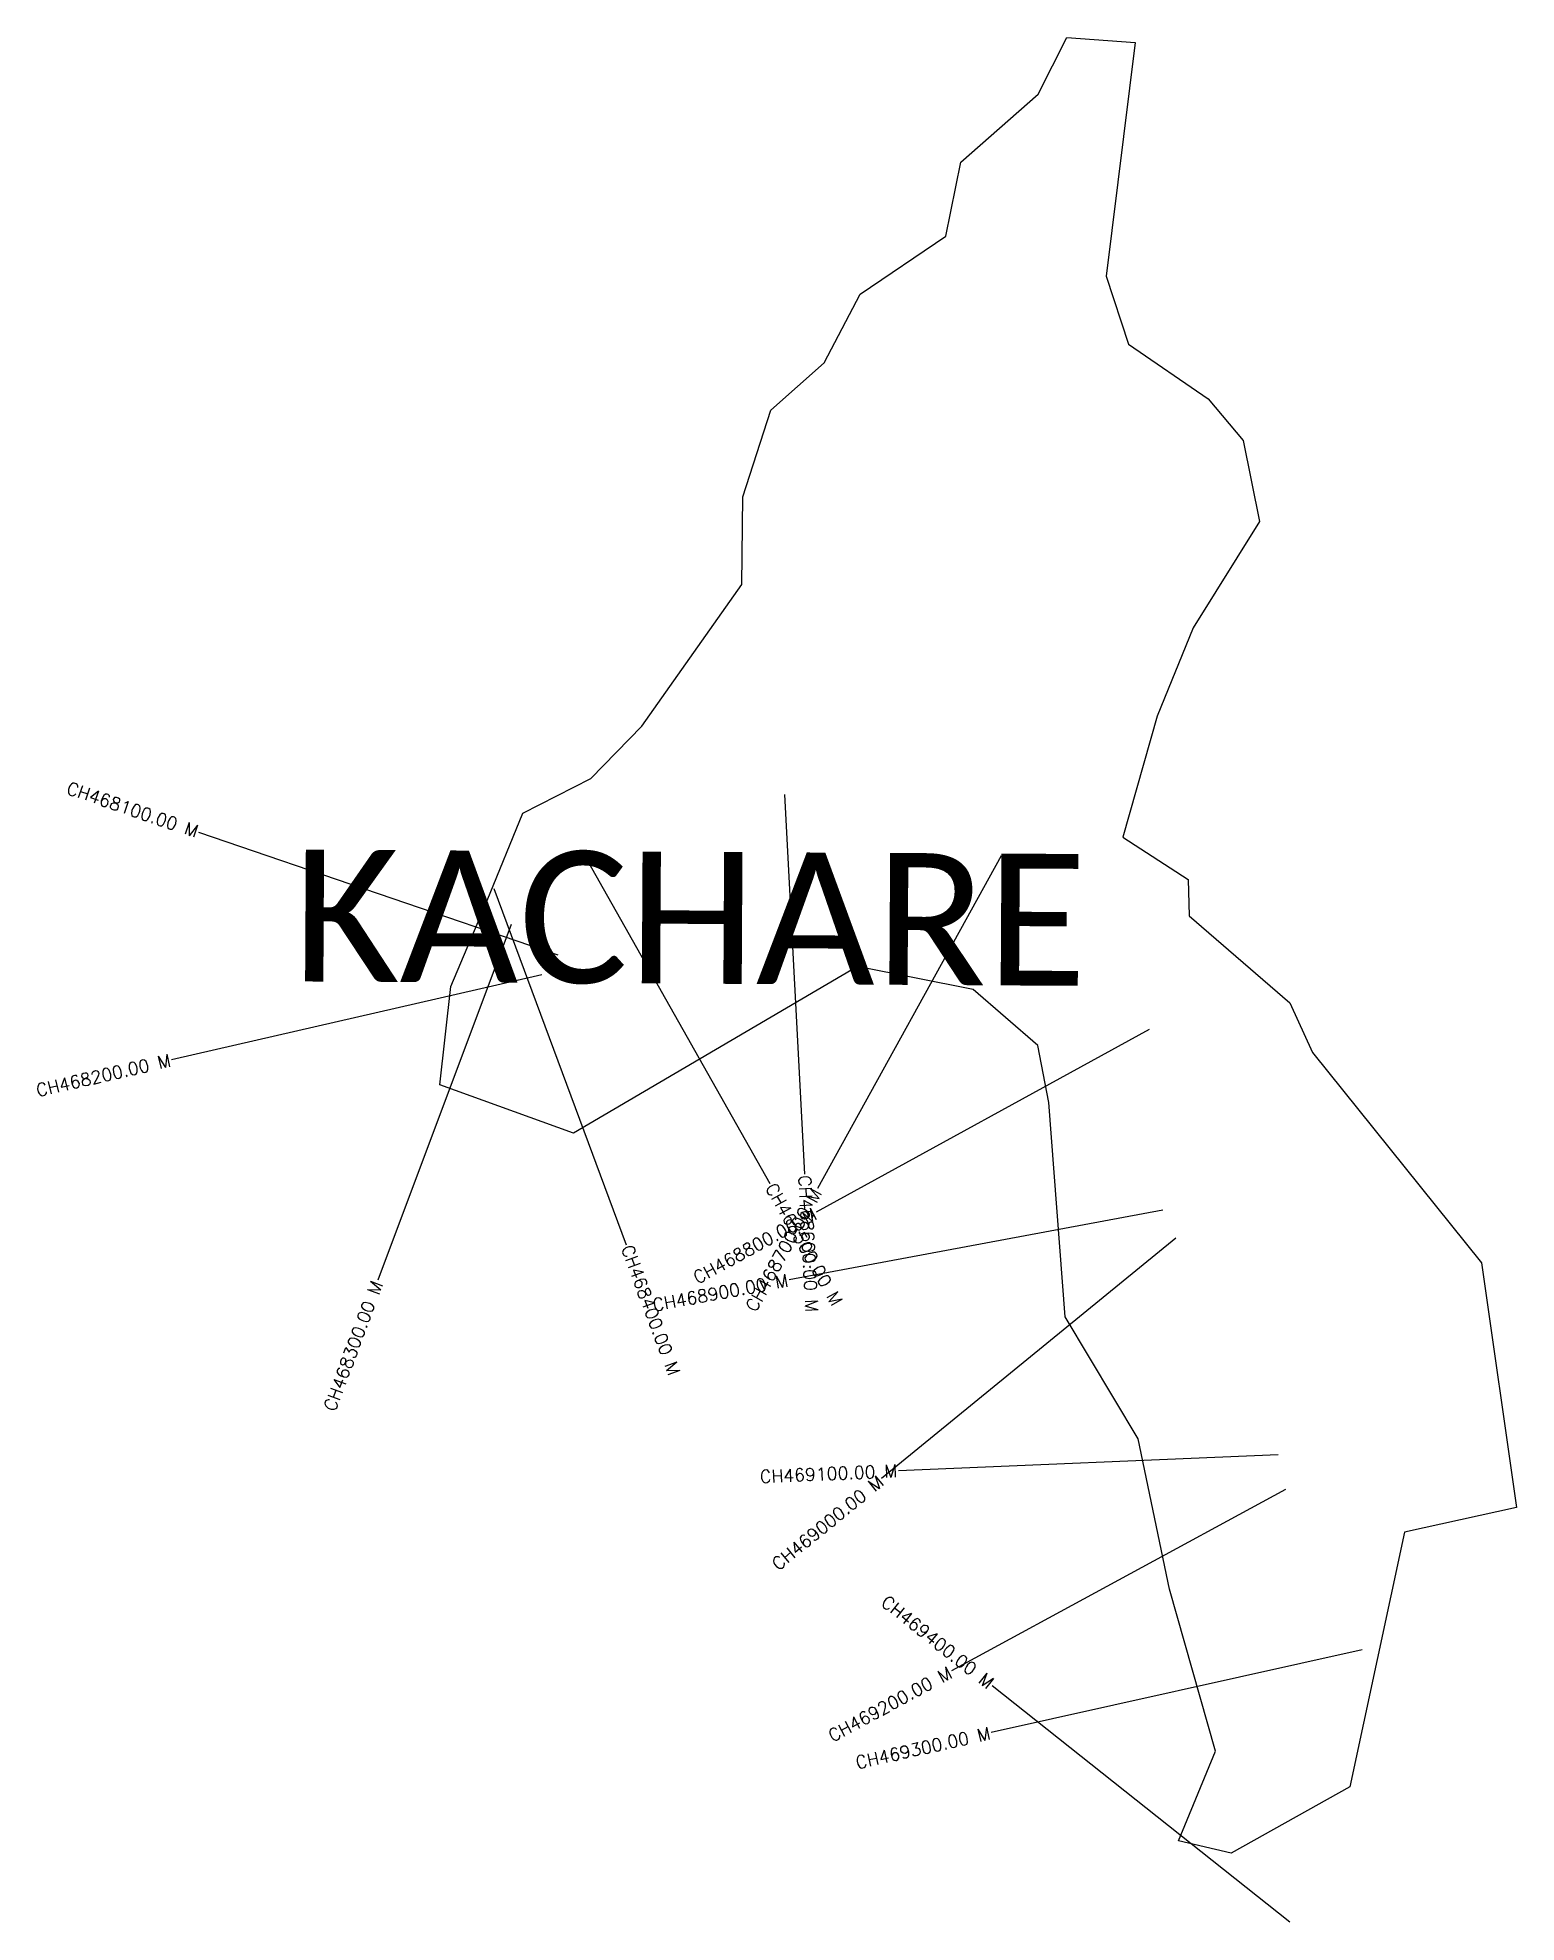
# Model space of a CAD drawing. Header units: metres. Extents: x 310758 to 311925, y 1908042 to 1909530.
import ezdxf
from ezdxf.enums import TextEntityAlignment as Align

# ---------------------------------------------------------------- set-up
doc = ezdxf.new("R2010")
doc.units = ezdxf.units.M
for name, color, linetype in [('CS', 134, 'Continuous'), ('CSMark', 6, 'Continuous'), ('village', 3, 'Continuous'), ('VILLAGE NAME', 250, 'Continuous')]:
    doc.layers.add(name, color=color, linetype=linetype)
doc.styles.get("Standard").update_dxf_attribs({"font": 'simplex.shx'})

msp = doc.modelspace()

# ---------------------------------------------------------------- linework, layer by layer
at = {"color": 6, "flags": 128}
msp.add_lwpolyline([(311570.6, 1909529.9), (311624.5, 1909526.1)], dxfattribs=at)
at = {"layer": 'CS'}
for p, q in [((311347.6, 1908932.4), (311363.5, 1908632.9)), ((311169.1, 1908805.7), (310885.3, 1908902.6)), ((311188.6, 1908886.7), (311336, 1908625.4)), ((311518.6, 1908884.1), (311373.6, 1908621.5)), ((311118.3, 1908858.3), (311222.8, 1908577.1)), ((311131.9, 1908829.9), (311026.6, 1908549)), ((311156.2, 1908790.1), (310863.8, 1908723.1)), ((311635.6, 1908747.1), (311372.6, 1908602.7)), ((311646.2, 1908604.3), (311351.3, 1908549.4)), ((311656.6, 1908582.4), (311424.3, 1908392.5)), ((311737.3, 1908411.2), (311437.6, 1908398.6)), ((311743.1, 1908383.8), (311479.5, 1908240.7)), ((311803.6, 1908257.3), (311510.8, 1908192)), ((311746.5, 1908042.3), (311511.7, 1908229))]:
    msp.add_line(p, q, dxfattribs=at)
at = {"layer": 'village', "color": 6}
for points in [[(311925.4, 1908369.6, 0), (311837.2, 1908350.2, 0), (311793.9, 1908149.3, 0), (311700.2, 1908096.8, 0), (311658.8, 1908106.5, 0), (311687.8, 1908177.3, 0), (311651.6, 1908305.3, 0), (311626.8, 1908423.8, 0), (311569.1, 1908520.2, 0), (311556.2, 1908689.3, 0), (311547.7, 1908734.4, 0), (311496.7, 1908778.6, 0), (311405.4, 1908796.6, 0), (311181, 1908665.2, 0), (311075.5, 1908703.2, 0), (311084.3, 1908781, 0), (311112.9, 1908848.8, 0), (311141.2, 1908917.8, 0), (311194.9, 1908945.2, 0), (311235, 1908986.4, 0), (311314, 1909098.3, 0), (311314.9, 1909167.5, 0), (311336.9, 1909235.8, 0), (311379.1, 1909273.1, 0), (311407.4, 1909327.5, 0), (311475.1, 1909373.3, 0), (311486.8, 1909431.6, 0), (311547.9, 1909485.3, 0), (311570.6, 1909529.9, 0)], [(311624.5, 1909526.1, 0), (311601.7, 1909341.6, 0), (311619.2, 1909288, 0), (311682, 1909244.9, 0), (311709.8, 1909212, 0), (311722.5, 1909148, 0), (311670.3, 1909064.1, 0), (311641.9, 1908994.4, 0), (311614.8, 1908898.7, 0), (311666.3, 1908865.4, 0), (311667, 1908836.7, 0), (311746.6, 1908768.1, 0), (311764.5, 1908728.7, 0), (311897.9, 1908562.9, 0), (311925.4, 1908369.6, 0)]]:
    msp.add_polyline3d(points, dxfattribs=at)

# ---------------------------------------------------------------- texts
at = {"layer": 'CSMark'}
for s, rotation, p in [('CH468100.00 M', 341.1398, (310884.3, 1908903)), ('CH468200.00 M', 12.9135, (310862.8, 1908722.9)), ('CH468700.00 M', 61.09, (311373.1, 1908620.6)), ('CH468800.00 M', 28.7602, (311371.8, 1908602.3)), ('CH468300.00 M', 69.4568, (311026.2, 1908548.1)), ('CH468900.00 M', 10.5459, (311350.3, 1908549.2)), ('CH469100.00 M', 2.3992, (311436.6, 1908398.6)), ('CH469000.00 M', 39.2707, (311423.6, 1908391.9)), ('CH469400.00 M', 321.5046, (311510.9, 1908229.6)), ('CH469200.00 M', 28.4915, (311478.6, 1908240.3)), ('CH469300.00 M', 12.5854, (311509.8, 1908191.7))]:
    msp.add_text(s, height=10, rotation=rotation, dxfattribs=at).set_placement(p, align=Align.MIDDLE_RIGHT)
for s, rotation, p in [('CH468600.00 M', 273.0434, (311363.6, 1908631.9)), ('CH468500.00 M', 299.4236, (311336.4, 1908624.5)), ('CH468400.00 M', 290.3868, (311223.2, 1908576.2))]:
    msp.add_text(s, height=10, rotation=rotation, dxfattribs=at).set_placement(p, align=Align.MIDDLE_LEFT)
at = {"layer": 'VILLAGE NAME', "insert": (310960, 1908889), "char_height": 104.042, "attachment_point": 1, "rotation": 359.6762}
msp.add_mtext_dynamic_manual_height_columns('{\\fCalibri|b0|i0|c0|p34;KACHARE}', width=942.03, gutter_width=520.2, heights=[0], dxfattribs=at)

doc.saveas('drawing.dxf')
